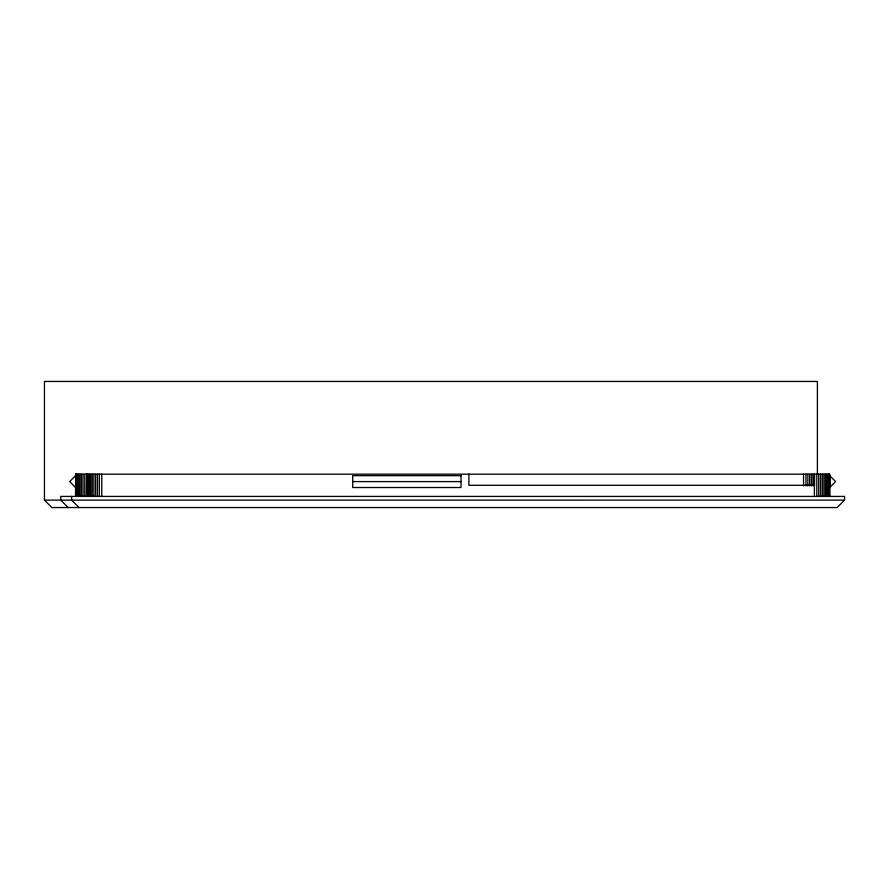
<?xml version="1.0" encoding="UTF-8"?>
<svg xmlns="http://www.w3.org/2000/svg" width="889" height="889" viewBox="0 0 889 889"><rect width="100%" height="100%" fill="white"/><g stroke="black" fill="none" stroke-linecap="round" stroke-linejoin="round"><path stroke-width="1.33" d="M75.609 486.294L75.609 496.418L75.609 474.17L829.715 474.17L829.715 496.429M75.598 475.648L69.664 481.582L75.598 487.516M68.186 507.552L60.774 500.129L60.774 496.418L844.55 496.429L844.55 500.129L837.127 507.552L51.873 507.552L44.45 500.129L44.45 381.448L817.391 381.448L817.391 473.915M352.733 481.594L461.035 481.594M814.391 485.294L468.881 485.294L468.881 474.17M44.45 500.129L844.55 500.129M79.021 507.552L71.609 500.129L71.609 496.429M75.609 474.17L75.609 476.86M829.559 474.17L829.559 496.429M829.181 474.17L829.181 496.429M828.559 474.17L828.559 496.429M827.703 474.17L827.703 496.429M826.626 474.17L826.626 496.429M825.348 474.17L825.348 496.429M823.892 474.17L823.892 496.429M822.281 474.17L822.281 496.429M820.547 474.17L820.547 496.429M818.713 474.17L818.713 496.429M816.813 474.17L816.813 496.429M814.513 474.17L814.513 485.95M814.391 474.17L814.391 496.429M813.057 474.17L813.057 485.95M811.446 474.17L811.446 485.95M809.701 474.17L809.701 485.95M807.868 474.17L807.868 485.95M805.979 474.17L805.979 485.95M803.556 474.17L803.556 485.95M101.768 474.17L101.768 496.429M99.346 474.17L99.346 496.429M97.446 474.17L97.446 496.429M95.612 474.17L95.612 496.429M93.878 474.17L93.878 496.429M92.267 474.17L92.267 496.429M90.811 474.17L90.811 496.429M89.533 474.17L89.533 496.429M88.456 474.17L88.456 496.429M87.6 474.17L87.6 496.429M86.978 474.17L86.978 496.429M86.611 474.17L86.444 496.418M84.777 474.17L84.777 496.418M83.044 474.17L83.044 496.418M81.432 474.17L81.432 496.418M79.977 474.17L79.977 496.418M78.699 474.17L78.699 496.418M77.621 474.17L77.621 496.418M76.765 474.17L76.765 496.418M76.143 474.17L76.143 496.418M75.765 474.17L75.765 496.418M829.704 475.659L829.704 487.528L835.638 481.594L829.704 475.659M461.035 475.659L352.733 475.659L352.733 487.528L461.035 487.528L461.035 475.659"/></g></svg>
